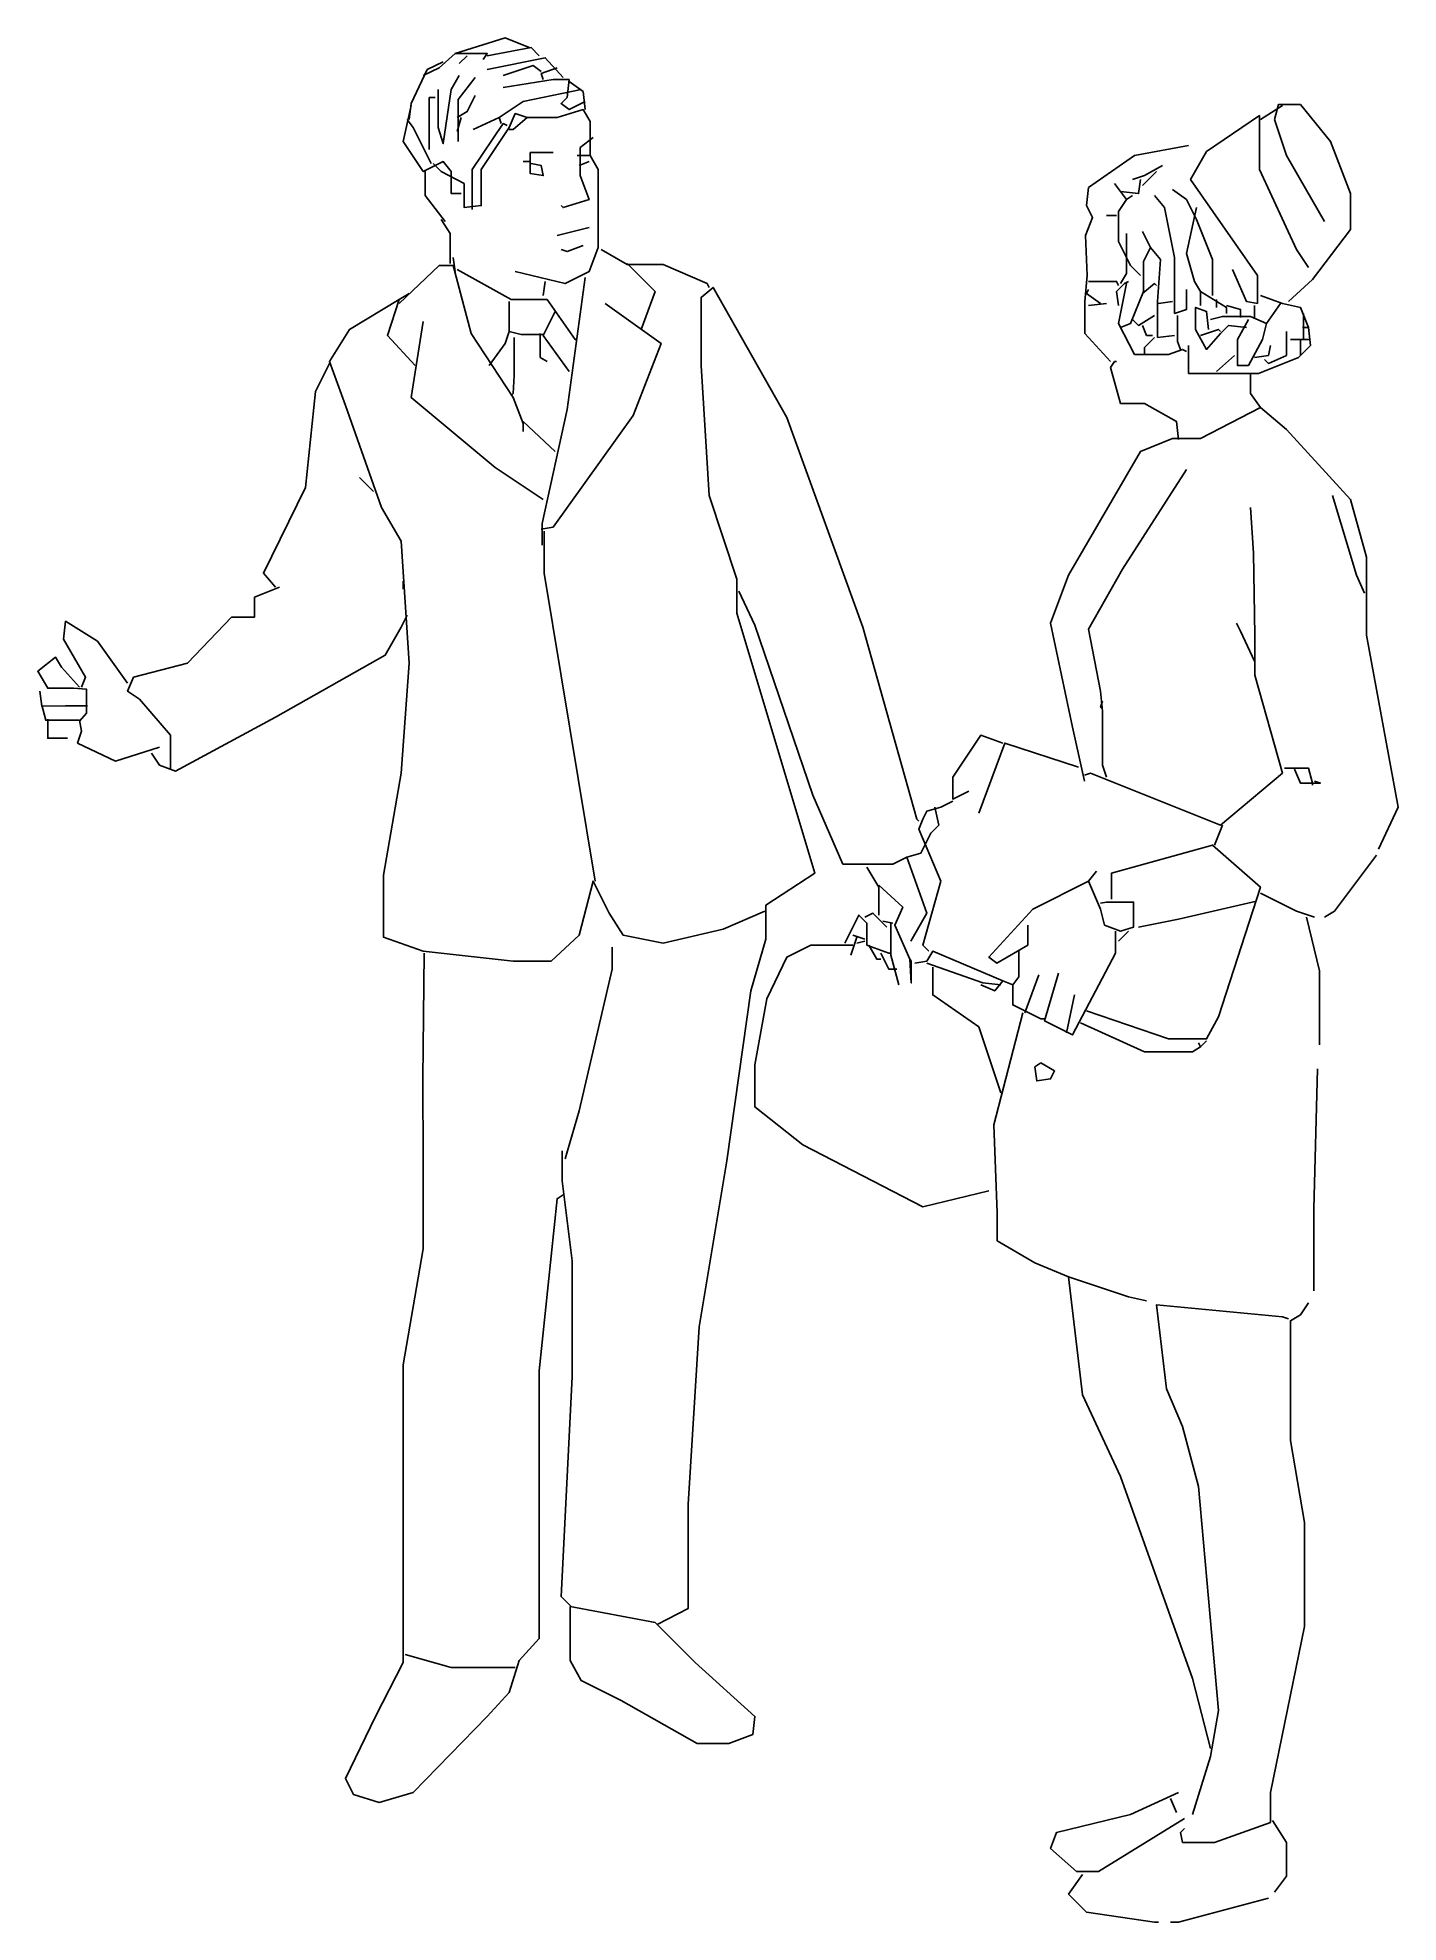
# Model space of a CAD drawing. Header units: millimetres. Extents: x 227.4 to 284.1, y 341.6 to 420.2.
import ezdxf

# ---------------------------------------------------------------- set-up
doc = ezdxf.new("R2010")
doc.units = ezdxf.units.MM
doc.layers.add('Standard', color=7, linetype='Continuous')

msp = doc.modelspace()

# ---------------------------------------------------------------- linework, layer by layer
at = {"layer": 'Standard', "linetype": 'Continuous'}
for points in [[(247.886, 419.807), (246.886, 420.223), (244.803, 419.557)], [(246.136, 419.473), (247.97, 419.807), (248.303, 419.473)], [(244.303, 419.223), (243.636, 418.89), (242.97, 417.473), (242.886, 416.807)], [(243.47, 418.64), (244.136, 418.973), (244.803, 419.557), (246.136, 419.557), (245.97, 419.307)], [(245.303, 419.473), (244.97, 419.14)], [(246.136, 418.89), (248.553, 419.39), (249.303, 418.557)], [(246.803, 418.64), (248.053, 419.057), (248.386, 418.807)], [(249.053, 418.973), (248.386, 418.723), (248.47, 418.473)], [(244.095, 418.057), (244.095, 416.473), (244.303, 415.807), (244.636, 418.057), (244.97, 418.64)], [(245.636, 418.557), (244.928, 417.64), (244.928, 415.89)], [(246.803, 418.14), (248.886, 418.473), (249.553, 418.473), (249.47, 417.723), (249.22, 417.473), (249.553, 417.223), (250.22, 417.557)], [(249.553, 418.39), (250.136, 417.973), (250.22, 417.223)], [(242.97, 417.39), (242.636, 415.89), (243.47, 414.64), (244.303, 415.057), (244.636, 414.64), (244.636, 413.723), (245.053, 413.723)], [(243.72, 415.557), (243.72, 417.723), (243.97, 417.723)], [(244.886, 416.89), (245.303, 417.14), (245.636, 417.807)], [(250.053, 418.057), (247.636, 417.557), (246.636, 416.89), (246.72, 416.64)], [(279.303, 417.39), (278.386, 416.807)], [(281.053, 412.557), (279.47, 415.307), (278.97, 416.807), (279.136, 417.432), (280.053, 417.432), (281.303, 415.89), (282.136, 413.723), (282.136, 412.223), (280.553, 410.14), (279.553, 409.223)], [(242.803, 416.807), (243.053, 416.473), (243.803, 414.973)], [(243.886, 414.973), (244.22, 414.64), (245.178, 414.14), (245.178, 413.14), (245.886, 413.223), (245.886, 414.723), (247.053, 416.473), (247.303, 417.057), (247.803, 416.89), (247.22, 416.39), (247.053, 416.39)], [(245.053, 416.89), (244.886, 416.307)], [(245.511, 413.057), (245.511, 414.723), (246.803, 416.64), (246.97, 416.557)], [(246.636, 416.89), (245.553, 416.39)], [(247.303, 410.473), (249.386, 409.973), (250.386, 410.473), (250.761, 411.473), (250.761, 414.723), (250.428, 415.307), (250.428, 416.723), (250.136, 417.223), (249.053, 416.89), (248.136, 416.89), (247.803, 416.89)], [(277.22, 410.557), (277.803, 409.223), (278.261, 409.14), (278.261, 410.307), (275.47, 414.307), (276.136, 415.473), (278.345, 416.973), (278.345, 414.723), (279.886, 411.39), (280.386, 410.64)], [(250.553, 416.057), (250.011, 415.64), (250.011, 414.473), (250.386, 413.473), (249.303, 413.14), (249.22, 413.223)], [(275.386, 415.723), (273.136, 415.307), (271.22, 413.973), (271.136, 413.223), (271.386, 412.723), (271.095, 411.973), (271.157, 410.307), (271.063, 409.223), (271.063, 407.89), (272.136, 406.723)], [(247.636, 415.057), (247.886, 415.057)], [(248.886, 415.432), (247.928, 415.432), (247.928, 414.557), (248.47, 414.473), (248.386, 414.89), (247.97, 414.973)], [(249.886, 415.307), (250.386, 415.307)], [(250.386, 415.057), (249.97, 414.89)], [(243.553, 414.64), (243.553, 413.64), (244.386, 412.557)], [(272.303, 414.14), (272.803, 413.473), (273.053, 413.64)], [(273.386, 414.307), (273.303, 413.723), (272.553, 413.807)], [(273.053, 414.307), (273.553, 414.473), (274.303, 414.89)], [(274.053, 414.64), (273.47, 414.057)], [(272.803, 413.473), (272.47, 412.973), (272.47, 411.723), (272.97, 410.723), (273.386, 410.307)], [(273.97, 413.64), (274.386, 413.14), (274.803, 411.057), (274.803, 408.723), (275.303, 408.89), (275.303, 409.723)], [(274.72, 413.89), (275.303, 413.473), (275.72, 412.64), (276.386, 410.973), (276.386, 409.473)], [(244.595, 410.807), (244.595, 412.057), (244.22, 412.64)], [(272.386, 412.807), (271.97, 412.807)], [(275.72, 413.14), (275.303, 411.223), (275.636, 410.057), (275.886, 409.64), (275.886, 409.057)], [(250.386, 412.307), (249.053, 411.973)], [(272.803, 412.057), (272.803, 410.39), (272.553, 409.973)], [(273.803, 411.473), (273.47, 412.14)], [(244.72, 411.057), (244.803, 410.473)], [(250.136, 411.557), (249.47, 411.307), (249.22, 411.39)], [(250.886, 411.39), (251.97, 410.765), (253.47, 410.765), (255.303, 409.973), (255.386, 409.807)], [(272.553, 408.14), (272.97, 408.307), (273.511, 409.64), (273.511, 410.89), (273.803, 411.473), (274.22, 410.973), (274.095, 409.223), (274.095, 407.723), (274.803, 407.807)], [(242.47, 409.14), (244.136, 410.723), (244.72, 410.723), (245.47, 407.89), (247.22, 405.223), (247.636, 404.14), (247.636, 403.807)], [(244.886, 410.557), (247.136, 409.307), (248.636, 409.307), (249.803, 407.64), (249.886, 407.64)], [(250.22, 410.223), (249.47, 404.723), (248.428, 399.973), (248.428, 399.057)], [(251.97, 410.807), (253.136, 409.64), (252.553, 408.057)], [(242.886, 409.557), (242.47, 409.307), (241.97, 407.807), (243.136, 406.557)], [(248.553, 410.057), (248.47, 409.473)], [(253.22, 354.057), (254.511, 354.723), (254.511, 359.057), (254.97, 366.473), (256.136, 373.39), (257.136, 380.473), (257.761, 382.64), (257.761, 384.057), (259.803, 385.39), (256.553, 396.223), (256.553, 397.64), (255.386, 401.14), (255.053, 406.557), (255.053, 409.39), (255.553, 409.807), (258.636, 404.39), (261.803, 395.64), (264.053, 387.64), (264.136, 387.557)], [(271.22, 409.723), (271.136, 409.557), (271.72, 409.14)], [(271.22, 410.057), (272.386, 410.057), (272.47, 409.89)], [(272.47, 409.057), (272.386, 409.64), (272.72, 409.973), (272.886, 410.057)], [(272.803, 409.973), (272.47, 408.307), (273.136, 407.015), (274.553, 407.015), (275.136, 407.223), (275.303, 407.14)], [(273.47, 409.557), (273.97, 409.973), (274.053, 409.89)], [(275.886, 409.64), (276.97, 408.973), (276.97, 408.723)], [(278.386, 409.473), (279.303, 409.14), (280.053, 408.973), (280.386, 408.14), (280.136, 408.14)], [(242.47, 409.307), (240.386, 408.057), (239.553, 406.723), (240.22, 404.89), (241.72, 400.64), (242.553, 399.223), (242.886, 394.14), (242.553, 389.557), (241.803, 385.307), (241.803, 382.723), (243.47, 382.14), (247.22, 381.723), (248.803, 381.723), (249.97, 382.807), (250.553, 385.057), (251.22, 383.723), (251.803, 382.807), (253.47, 382.473), (255.97, 383.057), (257.72, 383.807)], [(247.053, 409.223), (247.053, 407.973)], [(248.386, 399.723), (248.886, 399.807), (252.22, 404.473), (253.386, 407.473), (251.053, 409.14)], [(248.97, 408.807), (248.47, 407.807), (249.553, 406.307)], [(271.22, 409.057), (271.97, 409.14)], [(273.97, 408.64), (273.303, 408.223), (273.053, 408.473)], [(274.72, 409.223), (274.136, 409.14)], [(274.928, 408.64), (274.928, 407.557), (275.053, 407.223)], [(276.22, 408.057), (276.136, 408.807), (275.678, 408.973), (275.678, 408.057), (276.136, 407.223), (276.72, 407.89), (277.053, 408.223), (277.803, 408.14)], [(276.553, 409.307), (276.553, 408.973)], [(276.97, 409.057), (277.553, 408.89), (277.553, 408.557)], [(279.22, 409.14), (278.636, 408.307), (278.47, 407.64), (277.886, 406.557), (277.428, 406.557), (277.428, 407.64), (277.886, 408.473)], [(278.136, 409.057), (278.136, 408.557)], [(280.178, 408.723), (280.178, 407.64)], [(243.47, 408.39), (242.97, 405.223), (246.47, 402.307), (248.47, 400.973)], [(246.22, 406.557), (246.886, 407.473), (247.053, 407.973), (247.553, 407.848), (248.47, 407.848)], [(248.345, 407.89), (248.345, 406.89), (248.636, 406.723)], [(273.47, 408.223), (273.636, 407.807), (273.886, 407.807)], [(280.386, 408.14), (280.47, 407.39), (279.97, 406.89), (278.303, 406.223), (275.386, 406.223), (275.386, 407.39)], [(275.886, 407.807), (276.636, 408.057), (276.72, 407.973)], [(278.636, 408.307), (277.97, 408.598), (276.803, 408.598), (276.303, 408.473)], [(279.47, 407.973), (279.47, 406.973), (278.72, 406.64), (278.553, 406.807)], [(247.261, 407.723), (247.261, 406.14), (247.22, 405.39), (247.136, 405.307)], [(273.97, 407.723), (273.553, 407.307), (273.553, 407.057)], [(278.136, 406.89), (278.72, 406.973), (278.803, 407.39)], [(279.636, 407.64), (280.47, 407.64)], [(280.053, 407.64), (280.053, 406.973)], [(239.553, 406.64), (238.97, 405.473), (238.553, 401.473), (236.803, 397.89), (237.303, 397.307)], [(274.97, 403.473), (274.886, 404.223), (273.553, 404.973), (272.553, 404.973), (272.136, 406.473), (272.303, 406.723), (272.386, 406.723)], [(277.303, 406.973), (276.553, 406.307)], [(277.97, 406.223), (277.97, 405.39), (278.386, 404.807)], [(271.053, 389.223), (270.553, 391.473), (269.636, 395.807), (270.386, 397.807), (273.386, 402.973), (274.72, 403.515), (275.886, 403.515), (278.386, 404.807), (279.47, 403.89), (282.136, 400.973), (282.803, 398.557), (282.803, 395.307), (284.136, 388.14), (283.303, 386.39)], [(247.636, 404.223), (248.97, 402.973)], [(240.803, 401.89), (241.386, 401.307)], [(275.303, 402.223), (272.636, 398.057), (271.22, 395.557), (271.72, 392.973), (271.803, 392.14), (271.803, 389.89), (271.97, 389.39)], [(282.72, 397.057), (282.386, 397.807), (281.386, 401.14)], [(277.97, 400.64), (278.095, 398.723), (278.157, 395.307), (278.157, 393.64), (279.303, 389.557), (276.72, 387.39), (271.303, 389.557), (271.053, 389.473)], [(248.511, 399.64), (248.511, 397.89), (250.636, 385.057)], [(232.928, 389.723), (232.928, 391.14), (231.636, 392.64), (231.136, 392.973), (231.386, 393.557), (233.636, 394.14), (235.47, 396.057), (236.428, 396.057), (236.428, 396.89), (237.47, 397.307)], [(242.636, 397.557), (242.636, 397.223)], [(256.553, 397.39), (256.553, 397.057)], [(256.636, 397.14), (257.303, 395.723), (259.72, 388.64), (260.97, 385.765), (263.053, 385.765), (263.636, 386.057)], [(242.803, 396.14), (242.553, 395.64), (241.886, 394.473), (237.303, 391.89), (233.136, 389.64), (232.47, 389.89), (232.136, 390.39)], [(231.136, 393.307), (229.886, 395.057), (228.553, 395.89), (228.47, 395.14), (229.386, 393.557), (229.22, 393.14)], [(278.136, 394.223), (277.553, 395.473), (277.386, 395.807)], [(229.136, 393.14), (228.386, 393.973), (228.136, 394.39), (227.386, 393.807), (227.803, 393.098), (228.886, 393.098), (229.428, 393.057), (229.428, 392.057), (229.136, 391.723)], [(227.47, 392.973), (227.553, 392.348), (228.553, 392.369), (229.47, 392.369)], [(231.136, 392.973), (231.636, 392.64)], [(227.553, 392.39), (227.72, 391.765), (229.136, 391.765), (229.22, 391.307), (229.053, 390.807), (230.636, 390.057), (232.47, 390.64)], [(271.803, 392.557), (271.72, 392.307), (271.803, 392.223)], [(227.803, 391.807), (227.803, 391.015), (228.636, 391.015)], [(267.636, 390.807), (266.72, 391.14), (265.553, 389.39), (265.553, 388.473), (266.22, 388.807)], [(266.636, 387.89), (267.72, 390.807), (270.803, 389.807)], [(279.386, 389.765), (280.386, 389.765), (280.553, 389.14), (280.553, 389.057)], [(279.803, 389.723), (280.053, 389.14), (280.886, 389.14), (280.636, 389.223)], [(265.553, 388.39), (265.053, 388.14), (264.47, 387.973), (264.303, 387.64), (264.136, 387.223), (265.053, 385.057), (264.303, 382.39), (264.553, 382.14)], [(264.803, 388.14), (264.97, 387.39), (264.636, 387.057), (264.22, 386.223), (263.636, 386.057), (264.47, 383.723), (263.803, 382.557)], [(276.803, 387.39), (276.47, 386.557)], [(272.178, 384.307), (272.178, 385.39), (276.386, 386.557), (278.386, 384.807), (276.636, 379.39), (276.136, 378.473), (274.553, 378.473), (271.136, 379.64)], [(283.22, 386.14), (281.47, 383.807), (281.053, 383.557)], [(261.97, 385.64), (262.47, 384.807), (262.47, 383.64)], [(271.22, 385.057), (268.886, 383.89), (267.053, 381.89), (267.386, 381.64), (268.678, 382.39), (268.678, 383.223)], [(271.553, 385.473), (271.22, 385.057), (271.72, 383.89), (271.886, 383.223), (272.553, 382.973), (273.095, 383.14), (273.095, 384.182), (271.97, 384.182), (271.72, 384.14)], [(262.47, 384.89), (263.47, 383.973), (263.136, 383.223), (263.761, 381.807), (263.824, 380.807), (263.824, 381.723), (263.72, 381.89)], [(278.386, 384.557), (279.886, 383.807), (280.636, 383.557)], [(261.053, 382.473), (261.386, 383.14), (261.636, 383.64), (261.97, 383.307), (261.97, 382.39), (262.886, 382.057), (262.97, 382.057)], [(262.803, 383.14), (262.22, 383.723), (261.886, 383.557)], [(278.22, 384.223), (274.97, 383.473), (273.303, 383.14)], [(280.303, 383.557), (280.845, 381.307), (280.845, 378.223)], [(261.553, 382.723), (261.303, 381.973)], [(261.386, 382.807), (261.886, 382.64)], [(262.636, 383.39), (263.053, 383.307)], [(262.97, 383.307), (262.97, 381.973), (263.303, 380.723)], [(272.345, 382.973), (272.345, 382.057), (270.553, 378.64), (269.386, 379.223), (269.97, 381.223)], [(272.886, 382.973), (272.47, 382.557)], [(243.511, 382.057), (243.449, 376.807), (243.459, 373.39), (243.459, 369.723), (242.636, 364.89), (242.636, 352.473), (241.47, 350.223), (240.22, 347.64), (240.553, 346.973), (241.636, 346.64), (243.053, 347.057), (246.136, 350.223), (247.053, 351.223), (247.47, 352.557), (248.303, 353.473), (248.303, 364.64), (249.053, 371.807), (249.303, 371.973)], [(249.386, 373.473), (249.97, 375.473), (251.345, 381.39), (251.345, 382.307)], [(261.386, 382.39), (259.636, 382.39), (258.636, 381.89), (257.803, 380.14), (257.303, 377.39), (257.303, 375.64), (259.303, 374.057), (264.303, 371.473), (267.053, 372.14)], [(261.886, 382.557), (261.553, 382.473)], [(262.053, 382.39), (262.386, 381.807), (262.553, 381.807)], [(262.553, 382.057), (262.886, 381.39), (263.22, 381.39)], [(263.97, 381.64), (264.47, 381.723), (264.72, 382.14), (267.636, 380.89), (267.303, 380.473), (266.72, 380.723)], [(268.303, 382.14), (268.303, 381.057), (268.053, 380.723)], [(264.47, 381.64), (266.803, 380.807), (267.553, 380.723)], [(264.72, 381.473), (264.72, 380.307), (266.636, 378.973), (267.553, 376.223)], [(268.553, 379.557), (269.136, 381.14)], [(267.636, 380.89), (268.053, 380.723), (268.053, 379.89), (269.22, 379.307), (269.386, 379.307)], [(268.47, 379.557), (267.261, 374.89), (267.407, 371.223), (267.407, 370.057), (268.97, 369.14), (270.386, 368.557), (270.97, 363.64), (272.553, 360.223), (275.553, 351.807), (276.303, 348.89)], [(270.303, 378.723), (270.636, 380.307)], [(270.886, 379.14), (273.553, 377.932), (275.553, 377.932), (275.886, 378.14), (275.803, 378.307)], [(276.136, 378.39), (275.886, 378.14)], [(269.22, 377.473), (269.803, 377.14), (269.636, 376.807), (269.053, 376.723), (268.97, 377.307), (269.22, 377.473)], [(280.761, 377.223), (280.616, 371.39), (280.616, 367.973)], [(249.261, 373.807), (249.261, 372.557), (249.678, 369.223), (249.678, 364.39), (249.22, 355.223), (249.636, 354.807)], [(270.386, 368.557), (272.886, 367.723), (273.636, 367.557)], [(275.553, 346.14), (276.303, 348.557), (276.636, 350.473), (275.803, 359.807), (275.136, 362.307), (274.47, 363.89), (274.053, 367.39), (279.303, 366.89), (279.553, 366.807)], [(280.386, 367.473), (280.053, 366.973), (279.636, 366.723), (279.636, 361.723), (280.22, 358.307), (280.22, 353.973), (278.803, 347.057), (278.803, 345.807), (276.47, 344.973), (275.136, 344.973), (275.053, 345.39), (275.22, 345.557)], [(249.595, 354.807), (253.136, 354.14), (254.803, 352.473), (257.303, 350.223), (257.22, 349.473), (256.22, 349.098), (254.886, 349.098), (251.72, 350.89), (250.053, 351.723), (249.595, 352.557), (249.595, 354.807)], [(242.72, 352.807), (244.636, 352.265), (247.303, 352.265)], [(274.97, 347.057), (272.97, 346.14), (269.886, 345.39), (269.636, 344.723), (270.72, 343.765), (271.636, 343.765), (275.22, 345.973)], [(274.636, 346.807), (274.886, 346.223)], [(278.886, 345.89), (279.47, 344.973), (279.47, 343.557), (278.97, 342.89)], [(270.97, 343.64), (270.386, 342.807), (271.136, 342.057), (273.97, 341.64), (274.136, 341.64)], [(278.72, 342.64), (274.97, 341.64), (274.636, 341.64)]]:
    msp.add_lwpolyline(points, dxfattribs=at)

doc.saveas('drawing.dxf')
